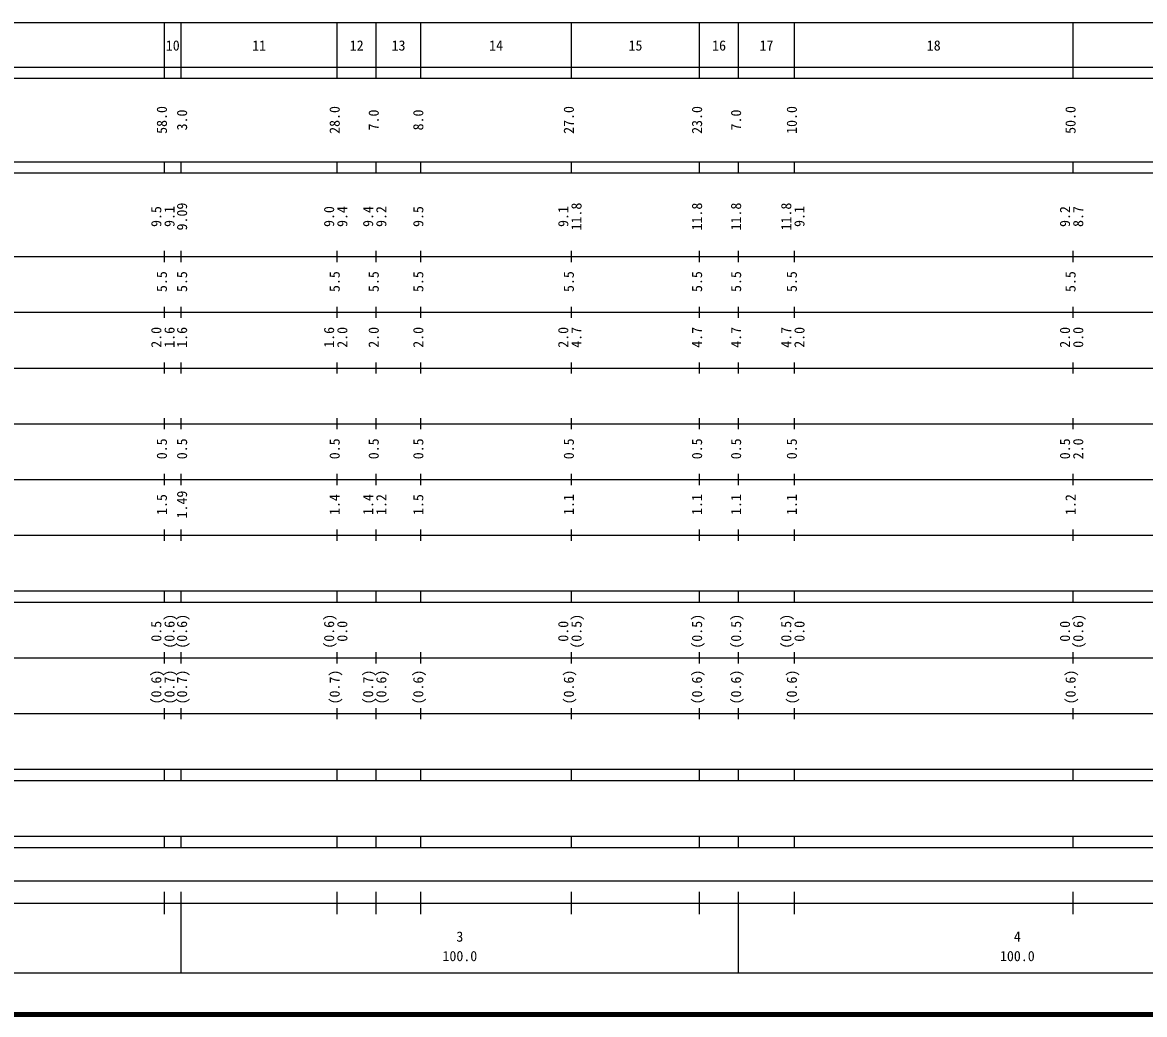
# Model space of a CAD drawing. Units: millimetres on the paper, enlarged 1000 times. Extents: x 40000 to 680000, y 20000 to 380000.
# Drawn here: x 239538 to 440820, y 20000 to 198000 of the extents above; entities that cross this region are included whole.
import ezdxf
from ezdxf.enums import TextEntityAlignment as Align

# ---------------------------------------------------------------- set-up
doc = ezdxf.new("R2010")
doc.units = ezdxf.units.MM
doc.header["$LTSCALE"] = 1000
doc.layers.add('M-TTL', color=2, linetype='Continuous', lineweight=140)
doc.layers.add('M-TTL-BAND', color=7, linetype='Continuous', lineweight=25)
doc.styles.add('ＭＳ ゴシック', font='')
doc.styles.get('ＭＳ ゴシック').set_extended_font_data('MS Gothic')

msp = doc.modelspace()

# ---------------------------------------------------------------- linework, layer by layer
at = {"layer": 'M-TTL'}
msp.add_line((40000, 20000), (680000, 20000), dxfattribs=at)
at = {"layer": 'M-TTL-BAND'}
for p, q in [((68000, 198000), (579000, 198000)), ((265000, 188000), (265000, 198000)), ((268000, 188000), (268000, 198000)), ((296000, 188000), (296000, 198000)), ((303000, 188000), (303000, 198000)), ((311000, 188000), (311000, 198000)), ((338000, 188000), (338000, 198000)), ((361000, 188000), (361000, 198000)), ((368000, 188000), (368000, 198000)), ((378000, 188000), (378000, 198000)), ((428000, 188000), (428000, 198000)), ((40000, 190000), (579000, 190000)), ((40000, 188000), (579000, 188000)), ((40000, 173000), (579000, 173000)), ((265000, 171000), (265000, 173000)), ((268000, 171000), (268000, 173000)), ((296000, 171000), (296000, 173000)), ((303000, 171000), (303000, 173000)), ((311000, 171000), (311000, 173000)), ((338000, 171000), (338000, 173000)), ((361000, 171000), (361000, 173000)), ((368000, 171000), (368000, 173000)), ((378000, 171000), (378000, 173000)), ((428000, 171000), (428000, 173000)), ((40000, 171000), (579000, 171000)), ((40000, 156000), (579000, 156000)), ((265000, 155000), (265000, 157000)), ((268000, 155000), (268000, 157000)), ((296000, 155000), (296000, 157000)), ((303000, 155000), (303000, 157000)), ((311000, 155000), (311000, 157000)), ((338000, 155000), (338000, 157000)), ((361000, 155000), (361000, 157000)), ((368000, 155000), (368000, 157000)), ((378000, 155000), (378000, 157000)), ((428000, 155000), (428000, 157000)), ((265000, 145000), (265000, 147000)), ((268000, 145000), (268000, 147000)), ((296000, 145000), (296000, 147000)), ((303000, 145000), (303000, 147000)), ((311000, 145000), (311000, 147000)), ((338000, 145000), (338000, 147000)), ((361000, 145000), (361000, 147000)), ((368000, 145000), (368000, 147000)), ((378000, 145000), (378000, 147000)), ((428000, 145000), (428000, 147000)), ((46000, 146000), (579000, 146000)), ((265000, 135000), (265000, 137000)), ((268000, 135000), (268000, 137000)), ((296000, 135000), (296000, 137000)), ((303000, 135000), (303000, 137000)), ((311000, 135000), (311000, 137000)), ((338000, 135000), (338000, 137000)), ((361000, 135000), (361000, 137000)), ((368000, 135000), (368000, 137000)), ((378000, 135000), (378000, 137000)), ((428000, 135000), (428000, 137000)), ((52000, 136000), (579000, 136000)), ((265000, 125000), (265000, 127000)), ((268000, 125000), (268000, 127000)), ((296000, 125000), (296000, 127000)), ((303000, 125000), (303000, 127000)), ((311000, 125000), (311000, 127000)), ((338000, 125000), (338000, 127000)), ((361000, 125000), (361000, 127000)), ((368000, 125000), (368000, 127000)), ((378000, 125000), (378000, 127000)), ((428000, 125000), (428000, 127000)), ((46000, 126000), (579000, 126000)), ((265000, 115000), (265000, 117000)), ((268000, 115000), (268000, 117000)), ((296000, 115000), (296000, 117000)), ((303000, 115000), (303000, 117000)), ((311000, 115000), (311000, 117000)), ((338000, 115000), (338000, 117000)), ((361000, 115000), (361000, 117000)), ((368000, 115000), (368000, 117000)), ((378000, 115000), (378000, 117000)), ((428000, 115000), (428000, 117000)), ((52000, 116000), (579000, 116000)), ((265000, 105000), (265000, 107000)), ((268000, 105000), (268000, 107000)), ((296000, 105000), (296000, 107000)), ((303000, 105000), (303000, 107000)), ((311000, 105000), (311000, 107000)), ((338000, 105000), (338000, 107000)), ((361000, 105000), (361000, 107000)), ((368000, 105000), (368000, 107000)), ((378000, 105000), (378000, 107000)), ((428000, 105000), (428000, 107000)), ((46000, 106000), (579000, 106000)), ((40000, 96000), (579000, 96000)), ((265000, 94000), (265000, 96000)), ((268000, 94000), (268000, 96000)), ((296000, 94000), (296000, 96000)), ((303000, 94000), (303000, 96000)), ((311000, 94000), (311000, 96000)), ((338000, 94000), (338000, 96000)), ((361000, 94000), (361000, 96000)), ((368000, 94000), (368000, 96000)), ((378000, 94000), (378000, 96000)), ((428000, 94000), (428000, 96000)), ((40000, 94000), (579000, 94000)), ((265000, 83000), (265000, 85000)), ((268000, 83000), (268000, 85000)), ((296000, 83000), (296000, 85000)), ((303000, 83000), (303000, 85000)), ((311000, 83000), (311000, 85000)), ((338000, 83000), (338000, 85000)), ((361000, 83000), (361000, 85000)), ((368000, 83000), (368000, 85000)), ((378000, 83000), (378000, 85000)), ((428000, 83000), (428000, 85000)), ((49000, 84000), (579000, 84000)), ((265000, 73000), (265000, 75000)), ((268000, 73000), (268000, 75000)), ((296000, 73000), (296000, 75000)), ((303000, 73000), (303000, 75000)), ((311000, 73000), (311000, 75000)), ((338000, 73000), (338000, 75000)), ((361000, 73000), (361000, 75000)), ((368000, 73000), (368000, 75000)), ((378000, 73000), (378000, 75000)), ((428000, 73000), (428000, 75000)), ((40000, 74000), (579000, 74000)), ((40000, 64000), (579000, 64000)), ((265000, 62000), (265000, 64000)), ((268000, 62000), (268000, 64000)), ((296000, 62000), (296000, 64000)), ((303000, 62000), (303000, 64000)), ((311000, 62000), (311000, 64000)), ((338000, 62000), (338000, 64000)), ((361000, 62000), (361000, 64000)), ((368000, 62000), (368000, 64000)), ((378000, 62000), (378000, 64000)), ((428000, 62000), (428000, 64000)), ((40000, 62000), (579000, 62000)), ((40000, 52000), (579000, 52000)), ((265000, 50000), (265000, 52000)), ((268000, 50000), (268000, 52000)), ((296000, 50000), (296000, 52000)), ((303000, 50000), (303000, 52000)), ((311000, 50000), (311000, 52000)), ((338000, 50000), (338000, 52000)), ((361000, 50000), (361000, 52000)), ((368000, 50000), (368000, 52000)), ((378000, 50000), (378000, 52000)), ((428000, 50000), (428000, 52000)), ((40000, 50000), (579000, 50000)), ((71000, 44000), (541000, 44000)), ((265000, 38000), (265000, 42000)), ((268000, 27500), (268000, 42000)), ((296000, 38000), (296000, 42000)), ((303000, 38000), (303000, 42000)), ((311000, 38000), (311000, 42000)), ((338000, 38000), (338000, 42000)), ((361000, 38000), (361000, 42000)), ((368000, 27500), (368000, 42000)), ((378000, 38000), (378000, 42000)), ((428000, 38000), (428000, 42000)), ((40000, 40000), (579000, 40000)), ((68000, 27500), (579000, 27500))]:
    msp.add_line(p, q, dxfattribs=at)

# ---------------------------------------------------------------- texts
at = {"layer": 'M-TTL-BAND', "style": 'ＭＳ ゴシック'}
for s, p in [('10', (266500, 192405)), ('11', (282000, 192405)), ('12', (299500, 192405)), ('13', (307000, 192405)), ('14', (324500, 192405)), ('15', (349500, 192405)), ('16', (364500, 192405)), ('17', (373000, 192405)), ('18', (403000, 192405)), ('3', (318000, 32523)), ('4', (418000, 32523)), ('100.0', (318000, 29033)), ('100.0', (418000, 29033))]:
    msp.add_text(s, height=1833, dxfattribs=at).set_placement(p, align=Align.BOTTOM_CENTER)
for s, p in [('58.0', (266000, 180500)), ('3.0', (269622, 180500)), ('28.0', (297000, 180500)), ('7.0', (304000, 180500)), ('8.0', (312000, 180500)), ('27.0', (339000, 180500)), ('23.0', (362000, 180500)), ('7.0', (369000, 180500)), ('10.0', (379000, 180500)), ('50.0', (429000, 180500)), ('9.09', (269622, 163174)), ('11.8', (340370, 163174)), ('11.8', (362000, 163174)), ('11.8', (369000, 163174)), ('11.8', (378000, 163174)), ('9.5', (265000, 163174)), ('9.1', (267370, 163174)), ('9.0', (296000, 163174)), ('9.4', (298370, 163174)), ('9.4', (303000, 163174)), ('9.2', (305370, 163174)), ('9.5', (312000, 163174)), ('9.1', (338000, 163174)), ('9.1', (380370, 163174)), ('9.2', (428000, 163174)), ('8.7', (430370, 163174)), ('5.5', (266000, 151500)), ('5.5', (269622, 151500)), ('5.5', (297000, 151500)), ('5.5', (304000, 151500)), ('5.5', (312000, 151500)), ('5.5', (339000, 151500)), ('5.5', (362000, 151500)), ('5.5', (369000, 151500)), ('5.5', (379000, 151500)), ('5.5', (429000, 151500)), ('2.0', (265000, 141500)), ('1.6', (267370, 141500)), ('1.6', (269622, 141500)), ('1.6', (296000, 141500)), ('2.0', (298370, 141500)), ('2.0', (304000, 141500)), ('2.0', (312000, 141500)), ('2.0', (338000, 141500)), ('4.7', (340370, 141500)), ('4.7', (362000, 141500)), ('4.7', (369000, 141500)), ('4.7', (378000, 141500)), ('2.0', (380370, 141500)), ('2.0', (428000, 141500)), ('0.0', (430370, 141500)), ('0.5', (266000, 121500)), ('0.5', (269622, 121500)), ('0.5', (297000, 121500)), ('0.5', (304000, 121500)), ('0.5', (312000, 121500)), ('0.5', (339000, 121500)), ('0.5', (362000, 121500)), ('0.5', (369000, 121500)), ('0.5', (379000, 121500)), ('0.5', (428000, 121500)), ('2.0', (430370, 121500)), ('1.5', (266000, 111500)), ('1.49', (269622, 111500)), ('1.4', (297000, 111500)), ('1.4', (303000, 111500)), ('1.2', (305370, 111500)), ('1.5', (312000, 111500)), ('1.1', (339000, 111500)), ('1.1', (362000, 111500)), ('1.1', (369000, 111500)), ('1.1', (379000, 111500)), ('1.2', (429000, 111500)), ('(0.6)', (267370, 88764)), ('(0.6)', (269622, 88764)), ('(0.6)', (296000, 88764)), ('(0.5)', (340370, 88764)), ('(0.5)', (362000, 88764)), ('(0.5)', (369000, 88764)), ('(0.5)', (378000, 88764)), ('(0.6)', (430370, 88764)), ('0.5', (265000, 88764)), ('0.0', (298370, 88764)), ('0.0', (338000, 88764)), ('0.0', (380370, 88764)), ('0.0', (428000, 88764)), ('(0.6)', (265000, 78764)), ('(0.7)', (267370, 78764)), ('(0.7)', (269622, 78764)), ('(0.7)', (297000, 78764)), ('(0.7)', (303000, 78764)), ('(0.6)', (305370, 78764)), ('(0.6)', (312000, 78764)), ('(0.6)', (339000, 78764)), ('(0.6)', (362000, 78764)), ('(0.6)', (369000, 78764)), ('(0.6)', (379000, 78764)), ('(0.6)', (429000, 78764))]:
    msp.add_text(s, height=1833, rotation=90, dxfattribs=at).set_placement(p, align=Align.BOTTOM_CENTER)

doc.saveas('drawing.dxf')
